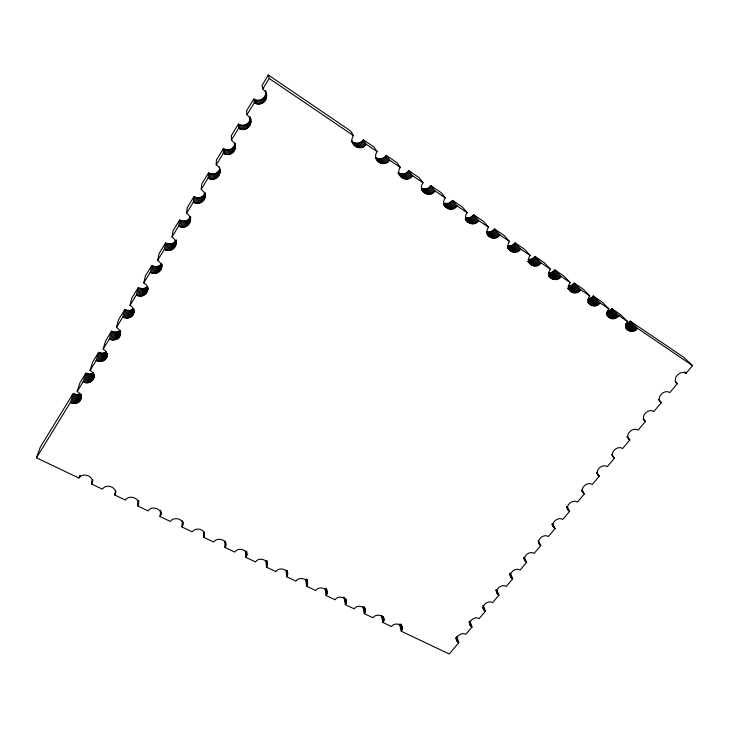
<?xml version="1.0" encoding="UTF-8"?>
<svg xmlns="http://www.w3.org/2000/svg" width="729" height="729" viewBox="0 0 729 729"><rect width="100%" height="100%" fill="white"/><g stroke="black" fill="none" stroke-linecap="round" stroke-linejoin="round"><path stroke-width="1.09" d="M456.855 636.581L458.823 642.686L449.255 654.022L401.214 631.186C405.78 625.054 394.681 621.245 391.473 626.557L382.889 622.475C387.436 616.269 376.228 612.396 372.993 617.773L364.263 613.627C368.783 607.348 357.483 603.402 354.212 608.852L345.346 604.633C349.829 598.281 338.429 594.253 335.121 599.776L326.109 595.493C330.565 589.068 319.056 584.959 315.712 590.554L306.554 586.198C310.982 579.701 299.373 575.518 295.983 581.177L286.67 576.748C291.071 570.169 279.344 565.904 275.927 571.645L266.45 567.135C270.814 560.483 258.986 556.136 255.524 561.95L245.883 557.366C250.22 550.632 238.274 546.194 234.774 552.081L224.969 547.424L225.762 545.748L225.771 542.567M235.203 144.397C236.433 149.463 232.478 155.204 227.011 154.575L227.02 149.882L223.375 148.643L216.431 159.979L216.203 164.872C225.161 169.757 216.577 183.872 208.166 177.967L208.558 172.828C212.494 175.489 218.591 173.557 219.876 168.873M224.969 547.424L224.997 541.064M225.452 546.613L225.471 541.31M227.011 154.575L225.717 154.366L225.744 149.673M145.609 294.079L147.203 286.898L142.92 288.784L138.145 287.764L136.369 294.972C144.306 300.384 152.68 287.317 143.741 282.961L145.381 275.963L151.76 265.538C154.912 267.406 159.423 266.823 161.656 263.807M225.717 154.366L224.459 153.947L224.523 149.254M216.203 164.872L223.284 153.327L223.375 148.643M189.604 223.156L190.36 217.206C188.492 221.06 183.207 222.19 179.68 219.967L178.714 225.972C186.925 231.676 195.427 217.998 186.469 213.333L187.289 207.546L193.996 196.593C197.896 199.181 203.938 197.322 205.213 192.684C207.291 199.673 199.409 206.234 193.313 202.179L193.996 196.593M219.721 173.93L219.848 169.884M219.985 172.691L220.103 169.401M219.247 175.106L219.411 170.03M219.511 168.873L219.575 166.886M204.758 198.188L205.241 193.522M218.582 176.19L218.764 171.087M225.762 545.748C227.011 539.205 216.841 537.063 213.67 542.057L203.692 537.309L204.33 532.279M204.166 536.489L204.557 533.51M203.692 537.309L203.892 532.052C201.404 528.097 194.88 528.097 192.192 531.842L182.04 527.021L182.514 520.761M217.743 177.129L217.944 172.017M216.759 177.922L216.969 172.791M215.647 178.541L215.884 173.393M214.435 178.96L214.7 173.803M250.247 118.745L250.32 117.433C253.692 124.559 245.427 132.988 238.675 128.24L238.447 124.048C242.848 127.229 249.746 124.185 250.247 118.745L250.73 122.837M213.169 179.179L213.46 174.021M211.875 179.179L212.185 174.021M265.693 93.64L265.775 92.31C269.684 99.272 260.763 107.482 254.339 102.716L253.783 99.007C258.23 102.288 265.192 99.135 265.693 93.64L266.513 97.239M210.581 178.979L210.927 173.821M209.341 178.569L209.706 173.42M182.04 527.021L182.824 522.019M182.514 526.183L183.043 522.174M205.013 196.967L205.195 194.771M182.815 525.299C183.954 518.647 173.611 516.296 170.34 521.463L160.016 516.551C164.189 509.498 151.778 504.668 148.105 510.892L137.59 505.89C141.718 498.754 129.188 493.825 125.47 500.13L114.763 495.046C118.854 487.819 106.197 482.78 102.425 489.177L91.526 484.001C95.563 476.693 82.778 471.535 78.96 478.033L36.45 457.821L40.241 447.251L72.289 394.927L72.043 395.674L73.292 393.642L76.755 394.544L80.181 393.924L77.383 402.855L73.884 403.483L70.349 402.581L36.45 457.821M204.293 199.345L204.767 193.823M203.646 200.402L204.12 194.853M202.817 201.332L203.318 195.773M201.842 202.106L202.352 196.538M200.739 202.717L201.277 197.131M205.059 195.709L203.947 192.073L201.204 189.312L201.733 183.972L208.558 172.828M199.546 203.136L200.101 197.541M198.288 203.345L198.871 197.75M196.994 203.364L197.614 197.759M160.48 515.704L160.836 512.605M160.772 514.802L161.127 511.712M160.016 516.551L160.717 510.346M195.718 203.163L196.356 197.568M194.479 202.762L195.144 197.176M190.169 218.354L190.415 216.404M190.05 222.026L190.679 217.078M190.305 220.823L190.67 217.871M188.966 224.195L189.731 218.226M188.146 225.115L188.929 219.128M187.18 225.881L187.982 219.876M186.095 226.482L186.916 220.468M184.911 226.892L185.758 220.869M204.475 535.605L203.91 532.061M183.662 227.111L184.528 221.078M182.378 227.12L183.28 221.097M458.823 642.686C452.536 639.023 460.892 631.196 465.84 634.367L472.018 627.04C465.74 623.313 474.132 615.394 479.135 618.611L485.396 611.184C479.126 607.385 487.555 599.375 492.604 602.637L498.955 595.11C492.704 591.237 501.16 583.145 506.263 586.453L512.706 578.817C506.464 574.88 514.956 566.688 520.105 570.032L526.639 562.305C520.406 558.286 528.935 549.994 534.147 553.402L540.763 545.556C534.548 541.465 543.114 533.072 548.381 536.526L555.088 528.571C548.891 524.406 557.494 515.922 562.806 519.422L569.613 511.348C563.435 507.111 572.074 498.518 577.45 502.071L584.348 493.888C578.188 489.569 586.854 480.867 592.294 484.466L599.293 476.174C593.16 471.781 601.853 462.961 607.348 466.624L614.456 458.204C608.332 453.73 617.071 444.799 622.63 448.508L629.829 439.97C623.742 435.423 632.508 426.374 638.121 430.137L645.438 421.471C639.36 416.842 648.163 407.666 653.849 411.502L661.267 402.709C655.225 397.998 664.064 388.694 669.805 392.585L677.332 383.664C671.318 378.861 680.184 369.43 686.007 373.385L692.55 365.63L637.547 328.314C633.082 335.54 621.463 328.36 627.669 321.617L620.479 314.491L611.886 308.659L610.228 310.226L607.139 311.547L614.11 318.637L617.253 317.297L618.948 315.703L627.669 321.617M138.054 505.033L138.683 500.941M138.337 504.122L138.811 501.06M181.102 226.938L182.031 220.905M137.59 505.89L138.382 500.777M179.872 226.546L180.819 220.532M176.199 240.206C174.331 244.015 169.101 245.108 165.611 242.939L164.353 249.364C169.793 252.872 177.439 247.933 176.026 241.263M175.16 246.575L176.117 242.283M174.532 247.596L175.58 241.208M175.598 245.454L176.026 239.759M173.73 248.498L174.787 242.092M172.773 249.245L173.857 242.83M171.698 249.837L172.8 243.413M170.522 250.247L171.643 243.814M77.383 402.855C82.55 401.014 81.985 393.387 77.137 391.519L83.124 381.759C90.715 386.817 98.925 374.487 90.022 370.514L92.629 362.076L98.606 352.307L102.106 353.264L106.598 352.098L104.256 360.363L99.682 361.557L96.11 360.591L90.022 370.514M175.689 241.855L173.958 238.565L171.98 236.943L173.083 230.738L179.68 219.967M169.283 250.466L170.431 244.024M104.256 360.363C108.621 357.821 107.509 351.05 103.126 349.164L105.495 341.063L111.573 331.148L115.091 332.123L119.611 330.948L117.506 338.876L112.895 340.069L109.314 339.076L111.573 331.148M168.007 250.484L169.183 244.042M117.506 338.876C121.907 336.288 120.859 329.435 116.44 327.458L118.572 319.712L124.75 309.634L129.507 310.618L133.744 308.75L131.903 316.304L127.575 318.209L122.727 317.206L124.75 309.634M166.741 250.302L167.943 243.86M131.903 316.304C135.394 313.242 133.963 307.31 129.981 305.396L131.867 298.015L138.145 287.764M165.51 249.929L166.741 243.495M151.76 265.538L150.247 272.364C155.487 275.68 162.931 271.206 161.893 264.755M160.963 269.584L162.13 264.636M160.344 270.596L161.474 264.773M115.228 494.18L115.902 491.228M159.551 271.48L160.881 264.682M158.603 272.218L159.961 265.411M114.763 495.046L115.565 490.991M161.391 268.491L161.063 263.807L157.746 260.144L159.113 253.537L165.611 242.939M157.537 272.801L158.913 265.985M156.37 273.211L157.765 266.377M155.14 273.421L156.562 266.586M153.883 273.448L155.323 266.614M152.625 273.275L154.092 266.44M227.02 149.882C230.874 150.274 234.638 147.267 235.057 143.413M147.003 292.22L147.896 288.128M147.641 290.005L148.087 287.973M147.422 291.144L148.087 288.083M151.404 272.91L152.89 266.076M146.392 293.204L147.522 288.083M144.679 294.808L146.292 287.618M143.622 295.382L145.253 288.183M142.465 295.783L144.114 288.575M141.244 296.001L142.92 288.784M139.995 296.029L141.69 288.802M138.738 295.856L140.469 288.638M92.255 482.179L92.738 480.174M133.27 314.472L134.309 310.171M133.68 313.415L134.464 310.199M91.526 484.001L92.501 479.992M91.982 483.117L92.711 480.11M132.669 315.438L133.981 310.053M137.526 295.509L139.275 288.292M130.983 317.024L132.842 309.461M129.935 317.589L131.812 310.016M128.787 317.99L130.691 310.408M127.575 318.209L129.507 310.618M126.327 318.236L128.286 310.645M125.087 318.072L127.065 310.481M119.766 336.361L120.54 333.399M120.167 335.322L120.686 333.353M118.417 338.156L120.504 330.246M123.875 317.726L125.871 310.144M119.182 337.317L120.732 331.394M78.96 478.033L79.497 476.037M79.589 477.222L80.117 475.235M116.467 339.432L118.59 331.504M115.337 339.823L117.478 331.886M114.134 340.042L116.303 332.096M112.895 340.069L115.091 332.123M106.489 357.893L107.646 353.738M106.881 356.864L107.455 354.813M111.655 339.924L113.879 331.968M105.158 359.661L106.899 353.465M105.905 358.832L107.345 353.674M110.453 339.586L112.694 331.64M103.226 360.919L105.587 352.636M102.106 361.311L104.484 353.018M100.912 361.52L103.308 353.228M99.682 361.557L102.106 353.264M92.847 379.991L94.433 374.633M98.451 361.411L100.903 353.118M93.421 379.071L94.369 375.863M93.804 378.069L94.433 375.927M92.109 380.811L94.023 374.369M91.216 381.504L93.786 372.911L89.33 374.068L85.849 373.139L79.962 382.752L77.137 391.519M97.249 361.083L99.718 352.8M96.11 360.591L98.606 352.307M90.196 382.051L92.783 373.439M89.084 382.443L91.69 373.822M87.899 382.652L90.524 374.032M86.678 382.689L89.33 374.068M79.27 401.633L81.42 394.699M85.448 382.552L88.127 373.931M79.999 400.822L81.229 396.868M80.564 399.911L81.174 397.934M78.386 402.308L80.864 394.38M84.254 382.233L86.961 373.613M76.272 403.237L79.096 394.298M83.124 381.759L85.849 373.139M75.096 403.447L77.948 394.507M73.884 403.483L76.755 394.544M72.663 403.356L75.561 394.407M71.478 403.046L74.394 394.107M70.349 402.581L73.292 393.642M266.595 95.882L265.547 91.927L262.814 88.911L262.066 85.475L268.263 74.978L348.334 129.379L350.886 131.329L353.447 135.603C347.441 143.668 360.946 152.953 366.131 144.205L363.324 139.786C361.083 143.394 355.688 144.415 352.389 141.645L354.968 146.11M363.324 139.786L374.105 147.103L377.112 151.659C371.079 159.605 384.42 168.7 389.541 160.088L386.297 155.386C384.265 158.539 379.791 159.806 376.492 157.92L379.536 162.667M386.297 155.386L396.858 162.567L400.303 167.388C394.243 175.224 407.429 184.127 412.477 175.653L408.814 170.686C406.782 173.775 402.381 175.051 399.109 173.192L402.581 178.213M408.814 170.686L419.175 177.721L423.03 182.806C416.952 190.533 429.973 199.254 434.967 190.907L430.903 185.695C428.871 188.711 424.533 190.005 421.289 188.173M430.903 185.695L441.054 192.593L445.31 197.923C439.213 205.532 452.08 214.08 457.01 205.86L452.554 200.402L448.727 203.3L444.098 203.336L448.39 208.849M452.554 200.402L462.523 207.173L467.152 212.74C461.038 220.249 473.759 228.624 478.634 220.523L473.804 214.836L469.986 217.698L465.421 217.743L470.087 223.484M238.447 124.048L231.375 135.576L231.458 140.004L234.2 142.884L235.285 146.675M253.783 99.007L246.593 110.744L246.994 114.69L249.737 117.633L250.803 121.506M103.126 349.164L109.314 339.076M116.44 327.458L122.727 317.206M129.981 305.396L136.369 294.972M143.741 282.961L150.247 272.364M157.746 260.144L164.353 249.364M171.98 236.943L178.714 225.972M186.469 213.333L193.313 202.179M201.204 189.312L208.166 177.967M231.458 140.004L238.675 128.24M246.994 114.69L254.339 102.716M262.814 88.911L269.22 78.468L268.263 74.978M473.804 214.836L483.573 221.479L488.576 227.266C482.443 234.674 495.009 242.885 499.83 234.902L494.645 228.997L490.854 231.813L486.334 231.868L491.364 237.827M494.645 228.997L504.24 235.513L509.589 241.518C503.438 248.826 515.868 256.872 520.634 249.008L515.102 242.894L512.405 245.208L507.94 246.001L513.334 252.17M515.102 242.894L524.515 249.291L530.202 255.505C524.042 262.713 536.325 270.605 541.036 262.85L550.431 269.22C544.253 276.337 556.4 284.073 561.057 276.437L570.278 282.688C564.091 289.705 576.101 297.295 580.712 289.768L589.761 295.901C583.564 302.827 595.447 310.281 600.003 302.854L608.888 308.877C605.006 312.741 608.542 320.131 614.11 318.637M619.841 315.42L620.479 314.491M533.801 265.976L528.069 259.606L532.489 258.813L535.177 256.535L544.417 262.814L550.431 269.22M554.997 279.599L548.928 273.029L552.208 272.172L554.878 269.921L563.954 276.091L570.278 282.688M574.689 292.885L568.319 286.142L571.572 285.294L574.224 283.071L583.136 289.121L589.761 295.901M595.137 305.825L588.449 298.899L591.565 297.569L593.224 295.974L601.981 301.924L608.888 308.877M632.736 331.212L625.5 323.958L628.562 322.655L630.221 321.106L683.775 357.319L692.55 365.63M223.284 153.327L224.459 153.947M269.22 78.468L353.447 135.603M366.131 144.205L377.112 151.659M389.541 160.088L400.303 167.388M412.477 175.653L423.03 182.806M434.967 190.907L445.31 197.923M457.01 205.86L467.152 212.74M478.634 220.523L488.576 227.266M499.83 234.902L509.589 241.518M520.634 249.008L530.202 255.505M684.413 371.826L686.007 373.385M630.221 321.106L637.547 328.314M629.446 321.936L636.754 329.162M628.562 322.655L635.852 329.891M627.587 323.248L634.868 330.483M611.886 308.659L618.948 315.703M626.557 323.685L633.82 330.93M611.112 309.497L618.156 316.559M626.038 325.69L631.651 331.331M610.228 310.226L617.253 317.297M625.792 326.437L630.594 331.276M625.591 327.011L629.592 331.039M609.253 310.818L616.26 317.899M625.473 327.421L628.662 330.647M625.464 327.686L627.851 330.1M593.224 295.974L600.003 302.854M608.214 311.265L615.203 318.345M592.449 296.831L599.211 303.72M675.072 381.495L677.332 383.664M606.838 312.44L613.007 318.746M591.565 297.569L598.309 304.467M606.546 313.169L611.941 318.691M607.075 314.509L610.92 318.455M606.911 314.901L609.982 318.054M590.581 298.17L597.306 305.077M606.856 315.128L609.152 317.489M589.533 298.617L596.24 305.533M574.224 283.071L580.712 289.768M573.45 283.936L579.919 290.643M588.103 299.783L594.026 305.934M572.557 284.684L579.008 291.409M587.774 300.485L592.941 305.87M588.221 301.788L591.912 305.633M588.011 302.143L590.955 305.223M571.572 285.294L577.997 292.019M587.911 302.344L590.107 304.649M570.515 285.741L576.931 292.484M554.878 269.921L561.057 276.437M569.422 286.032L575.81 292.776M554.104 270.805L560.264 277.33M567.946 286.825L573.595 292.821M553.202 271.562L559.353 278.095M568.319 288.073L572.547 292.575M568 288.502L571.572 292.156M567.909 288.584L570.716 291.573M552.208 272.172L558.341 278.724M551.151 272.637L557.257 279.189M535.177 256.535L541.036 262.85M550.04 272.919L556.127 279.48M534.393 257.428L540.244 263.761M548.591 273.776L553.885 279.526M533.491 258.194L539.323 264.536M548.299 274.35L552.819 279.271M548.828 275.562L551.835 278.843M548.709 275.799L550.96 278.25M548.709 275.881L550.213 277.512M532.489 258.813L538.303 265.174M531.423 259.278L537.209 265.648M658.287 399.428L661.267 402.709M530.311 259.57L536.079 265.939M529.181 259.679L534.931 266.049M514.319 243.796L519.832 249.929M528.443 260.946L532.717 265.721M513.416 244.579L518.911 250.721M528.161 261.301L531.723 265.283M528.033 261.456L529.445 263.041M527.933 261.547L530.821 264.682M512.405 245.208L517.882 251.359M511.33 245.673L516.788 251.842M510.2 245.965L515.64 252.143M509.061 246.074L514.474 252.252M493.861 229.917L499.037 235.832M507.539 246.511L512.241 251.906M507.876 247.614L511.22 251.459M492.959 230.701L498.107 236.633M507.566 247.65L508.897 249.181M507.53 247.778L510.309 250.849M491.938 231.339L497.078 237.289M490.854 231.813L495.966 237.772M489.715 232.114L494.809 238.073M488.567 232.223L493.633 238.183M487.428 232.141L492.476 238.101M473.021 215.766L477.832 221.47M486.753 233.125L490.335 237.372M643.297 418.938L645.438 421.471M643.306 419.23L644.728 420.925M487.264 234.2L489.405 236.752M487.182 234.273L488.603 235.968M472.11 216.568L476.903 222.281M471.089 217.215L475.864 222.937M469.986 217.698L474.743 223.429M468.847 217.989L473.577 223.73M467.681 218.099L472.383 223.839M466.524 218.017L471.216 223.757M451.77 201.35L456.217 206.817M465.713 218.919L469.029 223.019M465.439 219.11L468.082 222.372M465.284 219.019L466.606 220.65M465.284 219.137L467.271 221.58M450.859 202.161L455.279 207.647M449.829 202.817L454.231 208.312M448.727 203.3L453.101 208.804M447.57 203.601L451.925 209.114M446.385 203.71L450.722 209.223M445.219 203.619L449.529 209.132M627.113 436.489L629.829 439.97M627.077 436.817L629.118 439.432M443.651 203.655L447.314 208.376M430.119 186.651L434.165 191.882M443.314 203.801L446.348 207.719M443.624 204.402L444.836 205.961M443.697 204.567L445.51 206.908M429.199 187.471L433.226 192.711M428.169 188.137L432.179 193.395M427.048 188.629L431.039 193.896M425.882 188.929L429.846 194.206M424.688 189.039L428.625 194.315M423.503 188.939L427.422 194.215M422.364 188.656L426.255 193.923M421.936 189.057L425.171 193.44M421.608 189.276L424.187 192.775M421.408 189.33L423.33 191.955M408.03 171.661L411.685 176.637M407.11 172.491L410.737 177.484M611.85 454.623L614.456 458.204M611.795 454.987L613.736 457.666M406.071 173.165L409.68 178.177M404.95 173.666L408.532 178.678M403.766 173.967L407.329 178.997M402.563 174.076L406.089 179.106M401.36 173.976L404.868 179.006M400.203 173.684L403.693 178.705M398.125 172.527L401.579 177.53M398.298 172.955L399.437 174.605M398.271 173.22L400.704 176.691M385.513 156.37L388.739 161.091M384.584 157.218L387.792 161.956M596.814 472.492L599.293 476.174M596.723 472.893L598.582 475.654M596.759 473.176L597.999 475.016M383.545 157.901L386.725 162.649M382.406 158.403L385.568 163.159M381.212 158.712L384.347 163.478M379.991 158.822L383.099 163.588M378.779 158.722L381.859 163.487M377.595 158.421L380.666 163.178M376.091 158.184L378.506 161.984M375.672 158.239L377.613 161.118M581.988 490.116L584.348 493.888M581.86 490.553L583.637 493.378M362.541 140.779L365.329 145.226M581.87 490.872L583.045 492.749M361.611 141.645L364.382 146.101M360.563 142.337L363.306 146.811M359.415 142.838L362.14 147.331M358.212 143.157L360.91 147.65M356.973 143.258L359.643 147.75M355.743 143.157L358.386 147.65M354.549 142.848L357.164 147.331M566.807 506.527L569.613 511.348M566.652 506.992L568.902 510.847M566.624 507.348L568.31 510.236M353.419 142.337L356.016 146.811M351.496 140.779L354.057 145.235M351.77 141.554L353.292 144.214M552.409 523.641L555.088 528.571M552.236 524.142L554.377 528.078M551.962 524.042L553.785 527.477M552.263 524.816L553.329 526.785M538.221 540.526L540.763 545.556M538.521 542.057L540.043 545.073M538.439 542.467L539.451 544.481M524.224 557.166L526.639 562.305M523.996 557.721L525.919 561.831M523.887 558.177L525.327 561.248M523.595 557.785L524.862 560.574M510.209 573.112L512.706 578.817M509.917 573.605L511.986 578.352M509.735 573.987L511.384 577.787M510.018 575.035L510.929 577.131M496.996 590.271L498.955 595.11M496.285 589.816L498.244 594.654M496.075 590.226L497.643 594.099M495.92 590.025L497.178 593.452M483.181 605.27L485.396 611.184M482.835 605.817L484.685 610.738M482.972 607.239L484.083 610.191M482.88 607.585L483.619 609.553M469.932 621.035L472.018 627.04M469.913 622.602L471.308 626.603M469.312 622.065L470.706 626.065M469.048 621.992L470.232 625.436M456.472 637.173L458.104 642.258M456.199 637.665L457.502 641.73M455.88 637.665L457.028 641.11M456.053 638.394L456.7 640.426M401.551 625.054L402.308 628.097M401.26 624.835L402.271 628.89M400.968 623.896L401.469 625.919M400.813 624.616L402.071 629.692M400.212 624.361L401.715 630.457M399.465 624.07L401.214 631.186M265.848 91.863L266.459 94.515M265.502 90.551L266.103 93.184M383.463 617.126L383.964 619.349M383.181 616.825L383.937 620.151M382.743 616.515L383.736 620.962M382.032 615.677L383.39 621.746M265.402 94.934L266.213 98.561M381.313 615.394L382.889 622.475M264.909 96.155L265.702 99.8M264.226 97.267L265.01 100.939M263.369 98.242L264.135 101.932M364.655 607.148L365.32 610.465M364.637 607.959L365.302 611.276M262.367 99.062L263.105 102.762M364.008 606.564L365.111 612.096M363.662 607.348L364.764 612.879M362.942 606.984L364.263 613.627M261.237 99.682L261.957 103.4M260.025 100.11L260.718 103.837M258.749 100.32L259.415 104.056M345.993 599.229L346.375 601.425M345.783 598.956L346.366 602.254M345.409 598.673L346.184 603.074M344.881 598.372L345.838 603.876M344.006 596.923L345.346 604.633M257.455 100.32L258.093 104.047M256.171 100.092L256.781 103.819M254.931 99.654L255.524 103.372M326.628 588.968L327.121 592.24M326.619 589.797L327.111 593.078M326.127 588.449L326.938 593.916M325.626 588.157L326.601 594.727M325.134 588.914L326.109 595.493M307.146 579.646L307.538 582.908M307.009 579.409L307.547 583.756M306.845 580.248L307.374 584.603M306.253 578.89L307.037 585.423M305.77 579.664L306.554 586.198M250.293 117.141L250.658 120.167M250.056 116.859L250.293 118.863M249.965 120.012L250.439 124.13M249.482 121.214L249.947 125.352M248.808 122.308L249.254 126.463M247.96 123.265L248.398 127.447M246.967 124.067L247.386 128.258M287.436 571.254L287.636 573.413M287.344 571.035L287.645 574.27M245.855 124.686L246.247 128.887M287.08 570.807L287.481 575.135M286.661 570.552L287.153 575.965M286.078 570.251L286.67 576.748M244.652 125.106L245.017 129.325M243.395 125.315L243.723 129.534M242.101 125.315L242.411 129.534M240.825 125.096L241.108 129.315M267.279 562.487L267.406 564.629M267.06 560.765L267.261 565.504M266.604 560.975L266.932 566.342M239.595 124.668L239.85 128.878M266.058 560.683L266.45 567.135M235.057 143.103L235.221 147.978M234.793 144.652L234.948 149.254M234.319 145.827L234.465 150.447M246.73 551.634L246.83 554.824M246.557 551.443L246.684 555.708M246.211 551.224L246.366 556.564M245.7 550.96L245.883 557.366M233.654 146.903L233.781 151.541M232.824 147.85L232.934 152.507M231.84 148.634L231.931 153.309M230.738 149.245L230.811 153.937M229.544 149.664L229.589 154.357M228.295 149.873L228.314 154.575"/></g></svg>
